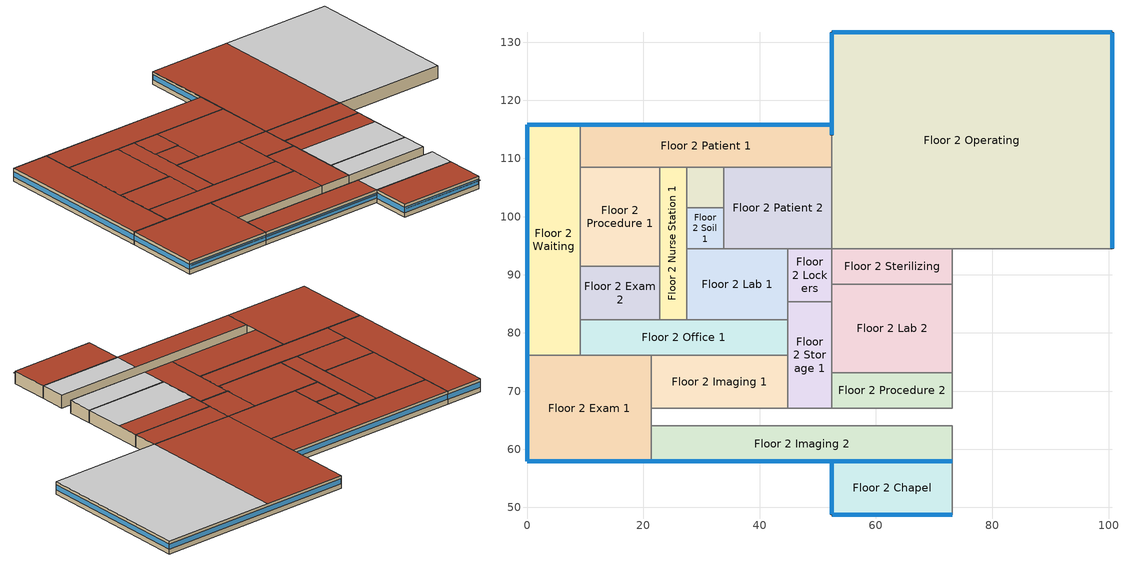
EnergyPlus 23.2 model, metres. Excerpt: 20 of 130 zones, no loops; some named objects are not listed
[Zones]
Floor 2 Chapel
 floor adiabatic (INT-FLOOR-TOPSIDE): 73.15,57.91 73.15,48.77 52.43,48.77 52.43,57.91 z3.05
 wall outside (Steel-Framed_R-13 + R-15.6 ci_Ext-wall): 52.43,57.91 52.43,48.77 73.15,48.77 z3.05:6.1
 wall adiabatic (Standard_Int-Wall): 73.15,48.77 73.15,57.91 52.43,57.91 z3.05:6.1
 window (std_window_UValue_1.647_SHGC_0.34_VT_0.69): 52.48,48.77 73.1,48.77 z4.15:5.37
 window (std_window_UValue_1.647_SHGC_0.34_VT_0.69_west): 52.43,57.86 52.43,48.82 z4.15:5.38
 roof outside (IEAD_R-30 ci_Roof): 52.43,57.91 52.43,48.77 73.15,48.77 73.15,57.91 z6.1
Floor 2 Clean 1
 floor adiabatic (INT-FLOOR-TOPSIDE): 33.83,108.51 33.83,101.5 27.43,101.5 27.43,108.51 z3.05
 wall adiabatic (Standard_Int-Wall): 33.83,108.51 27.43,108.51 27.43,101.5 33.83,101.5 33.83,108.51 z3.05:6.1
 roof outside (IEAD_R-30 ci_Roof): 27.43,108.51 27.43,101.5 33.83,101.5 33.83,108.51 z6.1
Floor 2 Exam 1
 floor adiabatic (INT-FLOOR-TOPSIDE): 21.34,76.2 21.34,57.91 0,57.91 0,76.2 z3.05
 wall outside (Steel-Framed_R-13 + R-15.6 ci_Ext-wall): 0,76.2 0,57.91 21.34,57.91 z3.05:6.1
 wall adiabatic (Standard_Int-Wall): 21.34,57.91 21.34,76.2 0,76.2 z3.05:6.1
 window (std_window_UValue_1.647_SHGC_0.34_VT_0.69_west): 0,76.15 0,57.96 z4.15:5.37
 window (std_window_UValue_1.647_SHGC_0.34_VT_0.69): 0.05,57.91 21.29,57.91 z4.15:5.37
 roof outside (IEAD_R-30 ci_Roof): 0,76.2 0,57.91 21.34,57.91 21.34,76.2 z6.1
Floor 2 Exam 2
 floor adiabatic (INT-FLOOR-TOPSIDE): 22.86,91.44 22.86,82.3 9.14,82.3 9.14,91.44 z3.05
 wall adiabatic (Standard_Int-Wall): 22.86,82.3 22.86,91.44 9.14,91.44 9.14,82.3 22.86,82.3 z3.05:6.1
 roof outside (IEAD_R-30 ci_Roof): 9.14,91.44 9.14,82.3 22.86,82.3 22.86,91.44 z6.1
Floor 2 Imaging 1
 floor adiabatic (INT-FLOOR-TOPSIDE): 44.81,76.2 44.81,67.06 21.34,67.06 21.34,76.2 z3.05
 wall adiabatic (Standard_Int-Wall): 21.34,67.06 44.81,67.06 44.81,76.2 21.34,76.2 21.34,67.06 z3.05:6.1
 roof outside (IEAD_R-30 ci_Roof): 21.34,76.2 21.34,67.06 44.81,67.06 44.81,76.2 z6.1
Floor 2 Imaging 2
 floor adiabatic (INT-FLOOR-TOPSIDE): 73.15,64.01 73.15,57.91 21.34,57.91 21.34,64.01 z3.05
 wall outside (Steel-Framed_R-13 + R-15.6 ci_Ext-wall): 21.34,57.91 73.15,57.91 z3.05:6.1
 wall adiabatic (Standard_Int-Wall): 73.15,57.91 73.15,64.01 21.34,64.01 21.34,57.91 z3.05:6.1
 window (std_window_UValue_1.647_SHGC_0.34_VT_0.69): 21.39,57.91 73.1,57.91 z4.15:5.37
 ceiling adiabatic (INT-FLOOR-UNDERSIDE): 52.43,64.01 52.43,57.91 73.15,57.91 73.15,64.01 z6.1
 roof outside (IEAD_R-30 ci_Roof): 21.34,64.01 21.34,57.91 52.43,57.91 52.43,64.01 z6.1
Floor 2 Lab 1
 floor adiabatic (INT-FLOOR-TOPSIDE): 44.81,94.49 44.81,82.3 27.43,82.3 27.43,94.49 z3.05
 wall adiabatic (Standard_Int-Wall): 44.81,82.3 44.81,94.49 27.43,94.49 27.43,82.3 44.81,82.3 z3.05:6.1
 roof outside (IEAD_R-30 ci_Roof): 27.43,94.49 27.43,82.3 44.81,82.3 44.81,94.49 z6.1
Floor 2 Lab 2
 floor adiabatic (INT-FLOOR-TOPSIDE): 73.15,88.39 73.15,73.15 52.43,73.15 52.43,88.39 z3.05
 wall adiabatic (Standard_Int-Wall): 52.43,73.15 73.15,73.15 73.15,88.39 52.43,88.39 52.43,73.15 z3.05:6.1
 ceiling adiabatic (INT-FLOOR-UNDERSIDE): 52.43,82.91 52.43,73.15 73.15,73.15 73.15,82.91 z6.1
 roof outside (IEAD_R-30 ci_Roof): 52.43,88.39 52.43,82.91 73.15,82.91 73.15,88.39 z6.1
Floor 2 Lockers
 floor adiabatic (INT-FLOOR-TOPSIDE): 52.43,94.49 52.43,85.34 44.81,85.34 44.81,94.49 z3.05
 wall adiabatic (Standard_Int-Wall): 44.81,85.34 52.43,85.34 52.43,94.49 44.81,94.49 44.81,85.34 z3.05:6.1
 roof outside (IEAD_R-30 ci_Roof): 44.81,94.49 44.81,85.34 52.43,85.34 52.43,94.49 z6.1
Floor 2 Nurse Station 1
 floor adiabatic (INT-FLOOR-TOPSIDE): 27.43,108.51 27.43,82.3 22.86,82.3 22.86,108.51 z3.05
 wall adiabatic (Standard_Int-Wall): 27.43,82.3 27.43,108.51 22.86,108.51 22.86,82.3 27.43,82.3 z3.05:6.1
 roof outside (IEAD_R-30 ci_Roof): 22.86,108.51 22.86,82.3 27.43,82.3 27.43,108.51 z6.1
Floor 2 Office 1
 floor adiabatic (INT-FLOOR-TOPSIDE): 44.81,82.3 44.81,76.2 9.14,76.2 9.14,82.3 z3.05
 wall adiabatic (Standard_Int-Wall): 44.81,82.3 9.14,82.3 9.14,76.2 44.81,76.2 44.81,82.3 z3.05:6.1
 roof outside (IEAD_R-30 ci_Roof): 9.14,82.3 9.14,76.2 44.81,76.2 44.81,82.3 z6.1
Floor 2 Operating
 floor adiabatic (INT-FLOOR-TOPSIDE): 100.58,131.67 100.58,94.49 52.43,94.49 52.43,131.67 z3.05
 wall outside (Steel-Framed_R-13 + R-15.6 ci_Ext-wall): 100.58,94.49 100.58,131.67 52.43,131.67 52.43,114 z3.05:6.1
 wall adiabatic (Standard_Int-Wall): 52.43,114 52.43,94.49 100.58,94.49 z3.05:6.1
 window (std_window_UValue_1.647_SHGC_0.34_VT_0.69_west): 52.43,131.62 52.43,114.05 z4.15:5.37
 window (std_window_UValue_1.647_SHGC_0.34_VT_0.69_east): 100.58,94.54 100.58,131.62 z4.15:5.37
 window (std_window_UValue_1.647_SHGC_0.34_VT_0.69_north): 100.53,131.67 52.48,131.67 z4.15:5.37
 ceiling adiabatic (INT-FLOOR-UNDERSIDE): 73.15,131.67 73.15,94.49 100.58,94.49 100.58,131.67 z6.1
 roof outside (IEAD_R-30 ci_Roof): 52.43,131.67 52.43,94.49 73.15,94.49 73.15,131.67 z6.1
Floor 2 Patient 1
 floor adiabatic (INT-FLOOR-TOPSIDE): 52.43,115.82 52.43,108.51 9.14,108.51 9.14,115.82 z3.05
 wall outside (Steel-Framed_R-13 + R-15.6 ci_Ext-wall): 52.43,115.82 9.14,115.82 z3.05:6.1
 wall adiabatic (Standard_Int-Wall): 9.14,115.82 9.14,108.51 52.43,108.51 52.43,115.82 z3.05:6.1
 window (std_window_UValue_1.647_SHGC_0.34_VT_0.69_north): 52.38,115.82 9.19,115.82 z4.15:5.37
 roof outside (IEAD_R-30 ci_Roof): 9.14,115.82 9.14,108.51 52.43,108.51 52.43,115.82 z6.1
Floor 2 Patient 2
 floor adiabatic (INT-FLOOR-TOPSIDE): 52.43,108.51 52.43,94.49 33.83,94.49 33.83,108.51 z3.05
 wall adiabatic (Standard_Int-Wall): 33.83,108.51 33.83,94.49 52.43,94.49 52.43,108.51 33.83,108.51 z3.05:6.1
 roof outside (IEAD_R-30 ci_Roof): 33.83,108.51 33.83,94.49 52.43,94.49 52.43,108.51 z6.1
Floor 2 Procedure 1
 floor adiabatic (INT-FLOOR-TOPSIDE): 22.86,108.51 22.86,91.44 9.14,91.44 9.14,108.51 z3.05
 wall adiabatic (Standard_Int-Wall): 9.14,108.51 9.14,91.44 22.86,91.44 22.86,108.51 9.14,108.51 z3.05:6.1
 roof outside (IEAD_R-30 ci_Roof): 9.14,108.51 9.14,91.44 22.86,91.44 22.86,108.51 z6.1
Floor 2 Procedure 2
 floor adiabatic (INT-FLOOR-TOPSIDE): 73.15,73.15 73.15,67.06 52.43,67.06 52.43,73.15 z3.05
 wall adiabatic (Standard_Int-Wall): 73.15,73.15 52.43,73.15 52.43,67.06 73.15,67.06 73.15,73.15 z3.05:6.1
 ceiling adiabatic (INT-FLOOR-UNDERSIDE): 52.43,73.15 52.43,67.06 73.15,67.06 73.15,73.15 z6.1
Floor 2 Soil 1
 floor adiabatic (INT-FLOOR-TOPSIDE): 33.83,101.5 33.83,94.49 27.43,94.49 27.43,101.5 z3.05
 wall adiabatic (Standard_Int-Wall): 33.83,101.5 27.43,101.5 27.43,94.49 33.83,94.49 33.83,101.5 z3.05:6.1
 roof outside (IEAD_R-30 ci_Roof): 27.43,101.5 27.43,94.49 33.83,94.49 33.83,101.5 z6.1
Floor 2 Sterilizing
 floor adiabatic (INT-FLOOR-TOPSIDE): 73.15,94.49 73.15,88.39 52.43,88.39 52.43,94.49 z3.05
 wall adiabatic (Standard_Int-Wall): 73.15,94.49 52.43,94.49 52.43,88.39 73.15,88.39 73.15,94.49 z3.05:6.1
 roof outside (IEAD_R-30 ci_Roof): 52.43,94.49 52.43,88.39 73.15,88.39 73.15,94.49 z6.1
Floor 2 Storage 1
 floor adiabatic (INT-FLOOR-TOPSIDE): 52.43,85.34 52.43,67.06 44.81,67.06 44.81,85.34 z3.05
 wall adiabatic (Standard_Int-Wall): 52.43,67.06 52.43,85.34 44.81,85.34 44.81,67.06 52.43,67.06 z3.05:6.1
 roof outside (IEAD_R-30 ci_Roof): 44.81,85.34 44.81,67.06 52.43,67.06 52.43,85.34 z6.1
Floor 2 Waiting
 floor adiabatic (INT-FLOOR-TOPSIDE): 9.14,115.82 9.14,76.2 0,76.2 0,115.82 z3.05
 wall outside (Steel-Framed_R-13 + R-15.6 ci_Ext-wall): 9.14,115.82 0,115.82 0,76.2 z3.05:6.1
 wall adiabatic (Standard_Int-Wall): 0,76.2 9.14,76.2 9.14,115.82 z3.05:6.1
 window (std_window_UValue_1.647_SHGC_0.34_VT_0.69_north): 9.09,115.82 0.05,115.82 z4.15:5.38
 window (std_window_UValue_1.647_SHGC_0.34_VT_0.69_west): 0,115.77 0,76.25 z4.15:5.37
 roof outside (IEAD_R-30 ci_Roof): 0,115.82 0,76.2 9.14,76.2 9.14,115.82 z6.1
shading: 52.48,48.16 52.48,48.77 73.1,48.77 73.1,48.16 z5.37; 0.05,57.3 0.05,57.91 21.29,57.91 21.29,57.3 z5.37; 21.39,57.3 21.39,57.91 73.1,57.91 73.1,57.3 z5.37
[Building]
Large Hospital TSD Low-Energy Model: North Axis {deg}=0; Terrain=City; Loads Convergence Tolerance Value {W}=0.06; Temperature Convergence Tolerance Value {deltaC}=0.2; Solar Distribution=FullInteriorAndExterior; Maximum Number of Warmup Days=25; Minimum Number of Warmup Days=6
[Site:Location]
USA IL-CHICAGO-OHARE: Latitude {deg}=41.77; Longitude {deg}=-87.75; Time Zone {hr}=-6; Elevation {m}=190
[Site:GroundTemperature:BuildingSurface]
19.527, 19.502, 19.536, 19.598, 20.002, 21.64, 22.225, 22.375, 21.449, 20.121, 19.802, 19.633
[Site:WaterMainsTemperature]
Calculation Method=CORRELATION; Annual Average Outdoor Air Temperature {C}=9.69; Maximum Difference In Monthly Average Outdoor Air Temperatures {deltaC}=28.1
[SizingPeriod:DesignDay] Day of Month=21; Humidity Condition Type=Wetbulb; Barometric Pressure {Pa}=99063; Rain Indicator=No; Snow Indicator=No; Daylight Saving Time Indicator=No; Solar Model Indicator=ASHRAEClearSky
Name | Month | Day Type | Maximum Dry-Bulb Temperature {C} | Daily Dry-Bulb Temperature Range {deltaC} | Wetbulb or DewPoint at Maximum Dry-Bulb {C} | Wind Speed {m/s} | Wind Direction {deg} | Sky Clearness
CHICAGO Ann Htg 99.6% Condns DB | 1 | WinterDesignDay | -20.6 | 0 | -20.6 | 4.9 | 270 | 0
CHICAGO Ann Clg .4% Condns DB=>MWB | 7 | SummerDesignDay | 33.2 | 10.7 | 23.8 | 5.3 | 230 | 1
CHICAGO Ann Clg .4% Condns WB=>MDB | 7 | SummerDesignDay | 31.2 | 10.7 | 25.5 | 5.3 | 230 | 1
[WindowMaterial:Glazing]
Theoretical Glass [240]: Optical Data Type=SpectralAverage; Thickness {m}=0.003; Solar Transmittance at Normal Incidence=0.3196; Front Side Solar Reflectance at Normal Incidence=0.6304; Back Side Solar Reflectance at Normal Incidence=0.6304; Visible Transmittance at Normal Incidence=0.6896; Front Side Visible Reflectance at Normal Incidence=0.2604; Back Side Visible Reflectance at Normal Incidence=0.2604; Infrared Transmittance at Normal Incidence=0; Front Side Infrared Hemispherical Emissivity=0.9; Back Side Infrared Hemispherical Emissivity=0.9; Conductivity {W/m-K}=0.0068; Dirt Correction Factor for Solar and Visible Transmittance=1; Solar Diffusing=No
[Material] Thermal Absorptance=0.9
Name | Roughness | Thickness {m} | Conductivity {W/m-K} | Density {kg/m3} | Specific Heat {J/kg-K} | Solar Absorptance | Visible Absorptance
Roof Membrane | VeryRough | 0.0095 | 0.16 | 1121.29 | 1460 | 0.7 | 0.7
Roof Insulation [32] | MediumRough | 0.2571 | 0.049 | 265 | 836.8 | 0.7 | 0.7
Metal Decking | MediumSmooth | 0.0015 | 45.006 | 7680 | 418.4 | 0.7 | 0.3
GP01 1/2 GYPSUM | Smooth | 0.0127 | 0.16 | 800 | 1090 | 0.7 | 0.5
Wall Insulation [62] | MediumRough | 0.1607 | 0.045 | 265 | 836.8 | 0.7 | 0.7
1/2IN Gypsum | Smooth | 0.0127 | 0.16 | 784.9 | 830 | 0.92 | 0.92
Floor Insulation [13] | MediumRough | 0.0024 | 0.045 | 265 | 836.8 | 0.7 | 0.7
MAT-CC05 8 HW CONCRETE | Rough | 0.2032 | 1.311 | 2240 | 836.8 | 0.7 | 0.7
Std Wood 6inch | MediumSmooth | 0.15 | 0.12 | 540 | 1210 | 0.7 | 0.7
Std MAT-CC05 4  MW CONCRETE | Rough | 0.1 | 0.858 | 1968 | 836.8 | 0.7 | 0.2
[Material:NoMass] Thermal Absorptance=0.9; Solar Absorptance=0.7
Name | Roughness | Thermal Resistance {m2-K/W} | Visible Absorptance
MAT-SHEATH | Rough | 0.3626 | 0.7
CP02 CARPET PAD | VeryRough | 0.2165 | 0.8
Std CP02 CARPET PAD | VeryRough | 0.21648 | 0.8
[Construction]
InteriorFurnishings: Std Wood 6inch
INT-FLOOR-TOPSIDE: Std MAT-CC05 4  MW CONCRETE, Std CP02 CARPET PAD
INT-FLOOR-UNDERSIDE: Std CP02 CARPET PAD, Std MAT-CC05 4  MW CONCRETE
std_window_UValue_1.647_SHGC_0.34_VT_0.69; std_window_UValue_1.647_SHGC_0.34_VT_0.69_east; std_window_UValue_1.647_SHGC_0.34_VT_0.69_north; std_window_UValue_1.647_SHGC_0.34_VT_0.69_west: Theoretical Glass [240]
IEAD_R-30 ci_Roof: Roof Membrane, Roof Insulation [32], Metal Decking
Standard_Int-Wall: GP01 1/2 GYPSUM, GP01 1/2 GYPSUM
Steel-Framed_R-13 + R-15.6 ci_Ext-wall: MAT-SHEATH, Wall Insulation [62], 1/2IN Gypsum
Unheated - 8in Slab with Carpet_R-15_Ext-slab: Floor Insulation [13], MAT-CC05 8 HW CONCRETE, CP02 CARPET PAD
[ComponentCost:LineItem]
Name | Line Item Type | Item | Cost per Area {$/m2}
Interior Furnishings | Construction | InteriorFurnishings | 1
Interior Floor | Construction | INT-FLOOR-UNDERSIDE | 15
south:std_window_UValue_1.647_SHGC_0.34_VT_0.69 | Construction | std_window_UValue_1.647_SHGC_0.34_VT_0.69 | 1
east:std_window_UValue_1.647_SHGC_0.34_VT_0.69_east | Construction | std_window_UValue_1.647_SHGC_0.34_VT_0.69_east | 1
north:std_window_UValue_1.647_SHGC_0.34_VT_0.69_north | Construction | std_window_UValue_1.647_SHGC_0.34_VT_0.69_north | 1
west:std_window_UValue_1.647_SHGC_0.34_VT_0.69_west | Construction | std_window_UValue_1.647_SHGC_0.34_VT_0.69_west | 1
roofs:IEAD_R-30 ci_Roof | Construction | IEAD_R-30 ci_Roof | 1
int-walls:Standard_Int-Wall | Construction | Standard_Int-Wall | 1
ext-walls:Steel-Framed_R-13 + R-15.6 ci_Ext-wall | Construction | Steel-Framed_R-13 + R-15.6 ci_Ext-wall | 1
ext-slab:Unheated - 8in Slab with Carpet_R-15_Ext-slab | Construction | Unheated - 8in Slab with Carpet_R-15_Ext-slab | 1
Fixed Shading:Floor 1 Conference Ext Wall:shading_south_1 | Shading:Zone:Detailed | Floor 1 Conference Ext Wall:shading_south_1 | 0
Fixed Shading:Floor 1 Elevator Ext Wall:shading_south_1 | Shading:Zone:Detailed | Floor 1 Elevator Ext Wall:shading_south_1 | 0
Fixed Shading:Floor 1 Office 3 Perimeter 3 Ext Wall 2:shading_south_1 | Shading:Zone:Detailed | Floor 1 Office 3 Perimeter 3 Ext Wall 2:shading_south_1 | 0
Fixed Shading:Floor 2 Chapel Ext Wall 2:shading_south_1 | Shading:Zone:Detailed | Floor 2 Chapel Ext Wall 2:shading_south_1 | 0
Fixed Shading:Floor 2 Elevator Ext Wall:shading_south_1 | Shading:Zone:Detailed | Floor 2 Elevator Ext Wall:shading_south_1 | 0
Fixed Shading:Floor 2 Exam 1 Ext Wall 2:shading_south_1 | Shading:Zone:Detailed | Floor 2 Exam 1 Ext Wall 2:shading_south_1 | 0
Fixed Shading:Floor 2 Gift Shop Ext Wall:shading_south_1 | Shading:Zone:Detailed | Floor 2 Gift Shop Ext Wall:shading_south_1 | 0
Fixed Shading:Floor 2 Imaging 2 Ext Wall:shading_south_1 | Shading:Zone:Detailed | Floor 2 Imaging 2 Ext Wall:shading_south_1 | 0
Fixed Shading:Floor 2 Lounge 2 Ext Wall 1:shading_south_1 | Shading:Zone:Detailed | Floor 2 Lounge 2 Ext Wall 1:shading_south_1 | 0
Fixed Shading:Floor 2 Office 4 Ext Wall 2:shading_south_1 | Shading:Zone:Detailed | Floor 2 Office 4 Ext Wall 2:shading_south_1 | 0
Fixed Shading:Floor 2 Reception Ext Wall:shading_south_1 | Shading:Zone:Detailed | Floor 2 Reception Ext Wall:shading_south_1 | 0
Fixed Shading:Floor 2 Restroom 2 Ext Wall:shading_south_1 | Shading:Zone:Detailed | Floor 2 Restroom 2 Ext Wall:shading_south_1 | 0
Fixed Shading:Floor 2 Triage Ext Wall:shading_south_1 | Shading:Zone:Detailed | Floor 2 Triage Ext Wall:shading_south_1 | 0
Fixed Shading:Floor 3 Elevator Ext Wall 2:shading_south_1 | Shading:Zone:Detailed | Floor 3 Elevator Ext Wall 2:shading_south_1 | 0
Fixed Shading:Floor 3 Patient 1 Ext Wall 1:shading_south_1 | Shading:Zone:Detailed | Floor 3 Patient 1 Ext Wall 1:shading_south_1 | 0
Fixed Shading:Floor 3 Patient 4 Ext Wall 2:shading_south_1 | Shading:Zone:Detailed | Floor 3 Patient 4 Ext Wall 2:shading_south_1 | 0
Fixed Shading:Floor 4-6 Elevator Ext Wall 2:shading_south_1 | Shading:Zone:Detailed | Floor 4-6 Elevator Ext Wall 2:shading_south_1 | 0
Fixed Shading:Floor 4-6 Patient 1 Ext Wall 1:shading_south_1 | Shading:Zone:Detailed | Floor 4-6 Patient 1 Ext Wall 1:shading_south_1 | 0
Fixed Shading:Floor 4-6 Patient 4 Ext Wall 2:shading_south_1 | Shading:Zone:Detailed | Floor 4-6 Patient 4 Ext Wall 2:shading_south_1 | 0
Fixed Shading:Floor 7 Elevator Ext Wall 2:shading_south_1 | Shading:Zone:Detailed | Floor 7 Elevator Ext Wall 2:shading_south_1 | 0
Fixed Shading:Floor 7 Patient 1 Ext Wall 1:shading_south_1 | Shading:Zone:Detailed | Floor 7 Patient 1 Ext Wall 1:shading_south_1 | 0
Fixed Shading:Floor 7 Patient 4 Ext Wall 2:shading_south_1 | Shading:Zone:Detailed | Floor 7 Patient 4 Ext Wall 2:shading_south_1 | 0
Fixed Shading:MOB Floor 1 Perimeter 2 Ext Wall:shading_south_1 | Shading:Zone:Detailed | MOB Floor 1 Perimeter 2 Ext Wall:shading_south_1 | 0
Fixed Shading:MOB Floor 2-4 Perimeter 2 Ext Wall:shading_south_1 | Shading:Zone:Detailed | MOB Floor 2-4 Perimeter 2 Ext Wall:shading_south_1 | 0
Fixed Shading:MOB Floor 5 Perimeter 2 Ext Wall:shading_south_1 | Shading:Zone:Detailed | MOB Floor 5 Perimeter 2 Ext Wall:shading_south_1 | 0
[Zone] Type=1; Multiplier=1; Ceiling Height {m}=AutoCalculate; Floor Area {m2}=autocalculate; Part of Total Floor Area=Yes
Name | Volume {m3}
Floor 2 Chapel | 577.6637
Floor 2 Clean 1; Floor 2 Soil 1 | 136.7704
Floor 2 Exam 1 | 1189.31
Floor 2 Exam 2 | 382.2774
Floor 2 Imaging 1 | 654.1192
Floor 2 Imaging 2; Floor 2 Lab 2 | 962.7728
Floor 2 Lab 1 | 645.6241
Floor 2 Lockers | 212.3763
Floor 2 Nurse Station 1 | 365.2873
Floor 2 Office 1 | 662.6142
Floor 2 Operating | 5458.36
Floor 2 Patient 1 | 965.0381
Floor 2 Patient 2 | 794.5707
Floor 2 Procedure 1 | 713.5845
Floor 2 Procedure 2; Floor 2 Sterilizing | 385.1091
Floor 2 Storage 1 | 424.7527
Floor 2 Waiting | 1104.36
[InternalMass] Construction=InteriorFurnishings
Name | Zone or ZoneList | Surface Area {m2}
Floor 2 Chapel Internal Mass | Floor 2 Chapel | 379.0444
Floor 2 Clean 1 Internal Mass | Floor 2 Clean 1 | 89.7443
Floor 2 Exam 1 Internal Mass | Floor 2 Exam 1 | 780.3855
Floor 2 Exam 2 Internal Mass | Floor 2 Exam 2 | 250.8382
Floor 2 Imaging 1 Internal Mass | Floor 2 Imaging 1 | 429.212
Floor 2 Imaging 2 Internal Mass | Floor 2 Imaging 2 | 631.7407
Floor 2 Lab 1 Internal Mass | Floor 2 Lab 1 | 423.6379
Floor 2 Lab 2 Internal Mass | Floor 2 Lab 2 | 631.7407
Floor 2 Lockers Internal Mass | Floor 2 Lockers | 139.3546
Floor 2 Nurse Station 1 Internal Mass | Floor 2 Nurse Station 1 | 239.6898
Floor 2 Office 1 Internal Mass | Floor 2 Office 1 | 434.7862
Floor 2 Operating Internal Mass | Floor 2 Operating | 3581.6
Floor 2 Patient 1 Internal Mass | Floor 2 Patient 1 | 633.2271
Floor 2 Patient 2 Internal Mass | Floor 2 Patient 2 | 521.3719
Floor 2 Procedure 1 Internal Mass | Floor 2 Procedure 1 | 468.2313
Floor 2 Procedure 2 Internal Mass | Floor 2 Procedure 2 | 252.6963
Floor 2 Soil 1 Internal Mass | Floor 2 Soil 1 | 89.7443
Floor 2 Sterilizing Internal Mass | Floor 2 Sterilizing | 252.6963
Floor 2 Storage 1 Internal Mass | Floor 2 Storage 1 | 278.7091
Floor 2 Waiting Internal Mass | Floor 2 Waiting | 724.6437
[People] Number of People Calculation Method=People; Fraction Radiant=0.3; Sensible Heat Fraction=AUTOCALCULATE; Activity Level Schedule=ACTIVITY_SCH; Enable ASHRAE 55 Comfort Warnings=No; Mean Radiant Temperature Calculation Type=ZoneAveraged; Work Efficiency Schedule=WORK_EFF_SCH; Clothing Insulation Calculation Method=ClothingInsulationSchedule; Clothing Insulation Schedule=CLOTHING_SCH; Air Velocity Schedule=AIR_VELO_SCH; Thermal Comfort Model 1 Type=FANGER
Name | Zone or ZoneList or Space or SpaceList | Number of People Schedule | Number of People
Floor 2 Chapel People | Floor 2 Chapel | BLDG_OCC_SCH_OFFICE | 10.1963
Floor 2 Clean 1 People | Floor 2 Clean 1 | BLDG_OCC_SCH_24_7 | 2.4141
Floor 2 Exam 1 People | Floor 2 Exam 1 | BLDG_OCC_SCH_OFFICE | 20.9924
Floor 2 Exam 2 People | Floor 2 Exam 2 | BLDG_OCC_SCH_OFFICE | 6.7475
Floor 2 Imaging 1 People | Floor 2 Imaging 1 | BLDG_OCC_SCH_24_7 | 11.5458
Floor 2 Imaging 2 People | Floor 2 Imaging 2 | BLDG_OCC_SCH_24_7 | 16.9938
Floor 2 Lab 1 People | Floor 2 Lab 1 | BLDG_OCC_SCH_24_7 | 11.3959
Floor 2 Lab 2 People | Floor 2 Lab 2 | BLDG_OCC_SCH_24_7 | 16.9938
Floor 2 Lockers People | Floor 2 Lockers | BLDG_OCC_SCH_24_7 | 3.7486
Floor 2 Nurse Station 1 People | Floor 2 Nurse Station 1 | BLDG_OCC_SCH_24_7 | 6.4477
Floor 2 Office 1 People | Floor 2 Office 1 | BLDG_OCC_SCH_OFFICE | 11.6957
Floor 2 Operating People | Floor 2 Operating | BLDG_OCC_SCH_24_7 | 96.345
Floor 2 Patient 1 People | Floor 2 Patient 1 | BLDG_OCC_SCH_PATIENT | 17.0338
Floor 2 Patient 2 People | Floor 2 Patient 2 | BLDG_OCC_SCH_PATIENT | 14.0249
Floor 2 Procedure 1 People | Floor 2 Procedure 1 | BLDG_OCC_SCH_OFFICE | 12.5954
Floor 2 Procedure 2 People | Floor 2 Procedure 2 | BLDG_OCC_SCH_OFFICE | 6.7975
Floor 2 Soil 1 People | Floor 2 Soil 1 | BLDG_OCC_SCH_24_7 | 2.4141
Floor 2 Waiting People | Floor 2 Waiting | BLDG_OCC_SCH_24_7 | 116.9937
[Lights] Design Level Calculation Method=LightingLevel; Return Air Fraction=0; Fraction Radiant=0.7; Fraction Visible=0.2; Fraction Replaceable=1; Return Air Fraction Calculated from Plenum Temperature=No
Name | Zone or ZoneList or Space or SpaceList | Schedule | Lighting Level {W}
Floor 2 Chapel_Lights | Floor 2 Chapel | BLDG_LIGHT_SCH_OFFICE | 1631.79
Floor 2 Clean 1_Lights | Floor 2 Clean 1 | BLDG_LIGHT_SCH_24_7 | 386.3494
Floor 2 Exam 1_Lights | Floor 2 Exam 1 | BLDG_LIGHT_SCH_OFFICE | 4619.88
Floor 2 Exam 2_Lights | Floor 2 Exam 2 | BLDG_LIGHT_SCH_OFFICE | 1484.96
Floor 2 Imaging 1_Lights | Floor 2 Imaging 1 | BLDG_LIGHT_SCH_24_7 | 924.952
Floor 2 Imaging 2_Lights | Floor 2 Imaging 2 | BLDG_LIGHT_SCH_24_7 | 1361.4
Floor 2 Lab 1_Lights | Floor 2 Lab 1 | BLDG_LIGHT_SCH_24_7 | 2052.53
Floor 2 Lab 2_Lights | Floor 2 Lab 2 | BLDG_LIGHT_SCH_24_7 | 3060.78
Floor 2 Lockers_Lights | Floor 2 Lockers | BLDG_LIGHT_SCH_24_7 | 450.1152
Floor 2 Nurse Station 1_Lights | Floor 2 Nurse Station 1 | BLDG_LIGHT_SCH_24_7 | 1289.53
Floor 2 Office 1_Lights | Floor 2 Office 1 | BLDG_LIGHT_SCH_OFFICE | 1871.75
Floor 2 Operating_Lights | Floor 2 Operating | BLDG_LIGHT_SCH_24_7 | 38555.9
Floor 2 Patient 1_Lights | Floor 2 Patient 1 | BLDG_LIGHT_SCH_PATIENT | 2384.1
Floor 2 Patient 2_Lights | Floor 2 Patient 2 | BLDG_LIGHT_SCH_PATIENT | 1962.97
Floor 2 Procedure 1_Lights | Floor 2 Procedure 1 | BLDG_LIGHT_SCH_OFFICE | 5040.51
Floor 2 Procedure 2_Lights | Floor 2 Procedure 2 | BLDG_LIGHT_SCH_OFFICE | 2720.28
Floor 2 Soil 1_Lights | Floor 2 Soil 1 | BLDG_LIGHT_SCH_24_7 | 386.3494
Floor 2 Sterilizing_Lights | Floor 2 Sterilizing | BLDG_LIGHT_SCH_24_7 | 1224.31
Floor 2 Storage 1_Lights | Floor 2 Storage 1 | BLDG_LIGHT_SCH_OFFICE | 1049.34
Floor 2 Waiting_Lights | Floor 2 Waiting | BLDG_LIGHT_SCH_24_7 | 3510.9
[ElectricEquipment] Design Level Calculation Method=EquipmentLevel; Fraction Latent=0; Fraction Radiant=0.5; Fraction Lost=0
Name | Zone or ZoneList or Space or SpaceList | Schedule | Design Level {W}
Floor 2 Chapel_ElecPlug_Equip | Floor 2 Chapel | BLDG_EQUIP_SCH_OFFICE | 1019.63
Floor 2 Clean 1_ElecPlug_Equip | Floor 2 Clean 1 | BLDG_EQUIP_SCH_24_7 | 966.0978
Floor 2 Exam 1_ElecPlug_Equip | Floor 2 Exam 1 | BLDG_EQUIP_SCH_OFFICE | 4198.47
Floor 2 Exam 2_ElecPlug_Equip | Floor 2 Exam 2 | BLDG_EQUIP_SCH_OFFICE | 1349.51
Floor 2 Imaging 1_ElecPlug_Equip | Floor 2 Imaging 1 | BLDG_EQUIP_SCH_24_7 | 2309.16
Floor 2 Imaging 1_ElecProcess_Equip | Floor 2 Imaging 1 | BLDG_EQUIP_SCH_24_7 | 18479.7
Floor 2 Imaging 2_ElecPlug_Equip | Floor 2 Imaging 2 | BLDG_EQUIP_SCH_24_7 | 3398.76
Floor 2 Imaging 2_ElecProcess_Equip | Floor 2 Imaging 2 | BLDG_EQUIP_SCH_24_7 | 27199.6
Floor 2 Lab 1_ElecPlug_Equip | Floor 2 Lab 1 | BLDG_EQUIP_SCH_24_7 | 2279.17
Floor 2 Lab 1_ElecProcess_Equip | Floor 2 Lab 1 | BLDG_EQUIP_SCH_24_7 | 6839.63
Floor 2 Lab 2_ElecPlug_Equip | Floor 2 Lab 2 | BLDG_EQUIP_SCH_24_7 | 3398.76
Floor 2 Lab 2_ElecProcess_Equip | Floor 2 Lab 2 | BLDG_EQUIP_SCH_24_7 | 10199.5
Floor 2 Lockers_ElecPlug_Equip | Floor 2 Lockers | BLDG_EQUIP_SCH_24_7 | 187.4319
Floor 2 Nurse Station 1_ElecPlug_Equip | Floor 2 Nurse Station 1 | BLDG_EQUIP_SCH_24_7 | 322.3828
Floor 2 Nurse Station 1_ElecProcess_Equip | Floor 2 Nurse Station 1 | BLDG_EQUIP_SCH_24_7 | 644.7657
Floor 2 Office 1_ElecPlug_Equip | Floor 2 Office 1 | BLDG_EQUIP_SCH_OFFICE | 1169.58
Floor 2 Operating_ElecPlug_Equip | Floor 2 Operating | BLDG_EQUIP_SCH_24_7 | 19269
Floor 2 Operating_ElecProcess_Equip | Floor 2 Operating | BLDG_EQUIP_SCH_24_7 | 57824.9
Floor 2 Patient 1_ElecPlug_Equip | Floor 2 Patient 1 | BLDG_EQUIP_SCH_24_7 | 3406.76
Floor 2 Patient 2_ElecPlug_Equip | Floor 2 Patient 2 | BLDG_EQUIP_SCH_24_7 | 2804.98
Floor 2 Procedure 1_ElecPlug_Equip | Floor 2 Procedure 1 | BLDG_EQUIP_SCH_OFFICE | 2519.08
Floor 2 Procedure 1_ElecProcess_Equip | Floor 2 Procedure 1 | BLDG_EQUIP_SCH_OFFICE | 7559.59
Floor 2 Procedure 2_ElecPlug_Equip | Floor 2 Procedure 2 | BLDG_EQUIP_SCH_OFFICE | 1359.51
Floor 2 Procedure 2_ElecProcess_Equip | Floor 2 Procedure 2 | BLDG_EQUIP_SCH_OFFICE | 4079.78
Floor 2 Sterilizing_ElecPlug_Equip | Floor 2 Sterilizing | BLDG_EQUIP_SCH_24_7 | 1359.51
Floor 2 Sterilizing_ElecProcess_Equip | Floor 2 Sterilizing | BLDG_EQUIP_SCH_24_7 | 6800.06
Floor 2 Storage 1_ElecPlug_Equip | Floor 2 Storage 1 | BLDG_EQUIP_SCH_OFFICE | 1499.46
Floor 2 Waiting_ElecPlug_Equip | Floor 2 Waiting | BLDG_EQUIP_SCH_24_7 | 391.3076
[Daylighting:Controls]
Floor 2 Waiting_DaylCtrl: Zone or Space=Floor 2 Waiting; Daylighting Method=SplitFlux; Lighting Control Type=ContinuousOff; Minimum Input Power Fraction for Continuous or ContinuousOff Dimming Control=0; Minimum Light Output Fraction for Continuous or ContinuousOff Dimming Control=0; Probability Lighting will be Reset When Needed in Manual Stepped Control=1; Glare Calculation Daylighting Reference Point=Floor 2 Waiting_DaylRefPt1; Glare Calculation Azimuth Angle of View Direction Clockwise from Zone y-Axis {deg}=180; Maximum Allowable Discomfort Glare Index=20; Daylighting Reference Point 1=Floor 2 Waiting_DaylRefPt1; Fraction of Lights Controlled by Reference Point 1=1; Illuminance Setpoint at Reference Point 1 {lux}=400
[ZoneInfiltration:DesignFlowRate] Design Flow Rate Calculation Method=Flow/ExteriorWallArea; Flow per Exterior Surface Area {m3/s-m2}=0.0002567; Constant Term Coefficient=1; Temperature Term Coefficient=0; Velocity Term Coefficient=0; Velocity Squared Term Coefficient=0
Name | Zone or ZoneList or Space or SpaceList | Schedule
Floor 2 Chapel_Infiltration | Floor 2 Chapel | OFFICE_INFIL_SCH
Floor 2 Exam 1_Infiltration | Floor 2 Exam 1 | OFFICE_INFIL_SCH
Floor 2 Imaging 2_Infiltration | Floor 2 Imaging 2 | INFIL_SCH
Floor 2 Operating_Infiltration | Floor 2 Operating | INFIL_SCH
Floor 2 Patient 1_Infiltration | Floor 2 Patient 1 | INFIL_SCH
Floor 2 Waiting_Infiltration | Floor 2 Waiting | INFIL_SCH
[GasEquipment]
Floor 2 Sterilizing_GasProcess_Equip: Zone or ZoneList or Space or SpaceList=Floor 2 Sterilizing; Schedule=BLDG_EQUIP_SCH_24_7; Design Level Calculation Method=EquipmentLevel; Design Level {W}=9520.33; Fraction Latent=0; Fraction Radiant=0.5; Fraction Lost=0
[Exterior:FuelEquipment]
MOB Floor 5 Perimeter 4_Building Elevators: Fuel Use Type=Electricity; Schedule=BLDG_ELEVATORS; Design Level {W}=203699
[SetpointManager:Scheduled] Control Variable=Temperature
Name | Schedule | Setpoint Node or NodeList
DOAS2 SAT setpoint | SAT_DOAS_SCH | DOAS2 Supply Equipment Outlet Node
DOAS1 SAT setpoint | SAT_DOAS_SCH | DOAS1 Supply Equipment Outlet Node
AHU3 SAT setpoint | SURG_SAT_SCH | AHU3 Supply Equipment Outlet Node
DOAS5 SAT setpoint | SAT_DOAS_SCH | DOAS5 Supply Equipment Outlet Node
DOAS4 SAT setpoint | SAT_DOAS_SCH | DOAS4 Supply Equipment Outlet Node
DOAS6 SAT setpoint | MOB_DOAS_SAT_SCH | DOAS6 Supply Equipment Outlet Node
[SetpointManager:MixedAir] Control Variable=Temperature
Name | Setpoint Node or NodeList
DOAS2_CoolC 2 SAT Manager | DOAS2_CoolC 2-DOAS2_FanNode
DOAS1_CoolC 2 SAT Manager | DOAS1_CoolC 2-DOAS1_FanNode
AHU3_CoolC 2 SAT Manager | AHU3_CoolC 2-AHU3_FanNode
DOAS5_CoolC 2 SAT Manager | DOAS5_CoolC 2-DOAS5_FanNode
DOAS4_CoolC 2 SAT Manager | DOAS4_CoolC 2-DOAS4_FanNode
DOAS6_CoolC 2 SAT Manager | DOAS6_CoolC 2-DOAS6_FanNode
[AvailabilityManager:Scheduled] Schedule=HVACOperationSchd
DOAS2 Availability Manager; DOAS1 Availability Manager; AHU3 Availability Manager; DOAS5 Availability Manager; DOAS4 Availability Manager; DOAS6 Availability Manager
[EnergyManagementSystem:Actuator] Actuated Component Type=Schedule:Compact; Actuated Component Control Type=Schedule Value
Name | Actuated Component Unique
CondenserLoopLoadBasedControlScheduleActuator | CondenserLoop Load Based Control Schedule
CondenserLoopSetpointBasedControlScheduleActuator | CondenserLoop Setpoint Based Control Schedule
CondenserLoopSetpointScheduleActuator | CondenserLoop Supply Outlet Setpoint Sched
[EnergyManagementSystem:ProgramCallingManager]
CondenserLoopScheduleSelectorCallingManager: BeginTimestepBeforePredictor; CondenserLoopScheduleSelector
[EnergyManagementSystem:Program]
CondenserLoopScheduleSelector: IF CondenserLoopInletTempSensor >= 23; SET CondenserLoopLoadBasedControlScheduleActuator = 1; SET CondenserLoopSetpointBasedControlScheduleActuator = 0; SET CondenserLoopSetpointScheduleActuator = 30.0; ELSE; SET CondenserLoopLoadBasedControlScheduleActuator = 0; SET CondenserLoopSetpointBasedControlScheduleActuator = 1; SET CondenserLoopSetpointScheduleActuator = 20.0; ENDIF
[Refrigeration:System] Minimum Condensing Temperature {C}=23.9; Refrigeration System Working Fluid Type=R404a; Suction Temperature Control Type=ConstantSuctionTemperature
Name | Refrigerated Case or Walkin or CaseAndWalkInList | Refrigeration Condenser | Compressor or CompressorList
RackA | RackA_CaseList | RackA_RefrigCond | RackA_CompressorList
RackB | RackB_CaseList | RackB_RefrigCond | RackB_CompressorList
[Refrigeration:CompressorList]
Name | Refrigeration Compressor 1 | Refrigeration Compressor 2 | Refrigeration Compressor 3 | Refrigeration Compressor 4
RackA_CompressorList | RackA_RefrigerationCompressor:1 | RackA_RefrigerationCompressor:2 | RackA_RefrigerationCompressor:3 | RackA_RefrigerationCompressor:4
RackB_CompressorList | RackB_RefrigerationCompressor:5 | RackB_RefrigerationCompressor:6 | RackB_RefrigerationCompressor:7 | RackB_RefrigerationCompressor:8
[Refrigeration:Compressor] Rated Return Gas Temperature {C}=20; Rated Subcooling {deltaC}=0
Name | Refrigeration Compressor Power Curve | Refrigeration Compressor Capacity Curve
RackA_RefrigerationCompressor:1 | RackA_RefrigerationCompressor:1_PowerCurve | RackA_RefrigerationCompressor:1_CapacityCurve
RackA_RefrigerationCompressor:2 | RackA_RefrigerationCompressor:2_PowerCurve | RackA_RefrigerationCompressor:2_CapacityCurve
RackA_RefrigerationCompressor:3 | RackA_RefrigerationCompressor:3_PowerCurve | RackA_RefrigerationCompressor:3_CapacityCurve
RackA_RefrigerationCompressor:4 | RackA_RefrigerationCompressor:4_PowerCurve | RackA_RefrigerationCompressor:4_CapacityCurve
RackB_RefrigerationCompressor:5 | RackB_RefrigerationCompressor:5_PowerCurve | RackB_RefrigerationCompressor:5_CapacityCurve
RackB_RefrigerationCompressor:6 | RackB_RefrigerationCompressor:6_PowerCurve | RackB_RefrigerationCompressor:6_CapacityCurve
RackB_RefrigerationCompressor:7 | RackB_RefrigerationCompressor:7_PowerCurve | RackB_RefrigerationCompressor:7_CapacityCurve
RackB_RefrigerationCompressor:8 | RackB_RefrigerationCompressor:8_PowerCurve | RackB_RefrigerationCompressor:8_CapacityCurve
[Refrigeration:Condenser:AirCooled] Rated Subcooling Temperature Difference {deltaC}=0; Condenser Fan Speed Control Type=Fixed; Rated Fan Power {W}=12190
Name | Rated Effective Total Heat Rejection Rate Curve
RackA_RefrigCond | RackA_RefrigCond_HeatRejectionCurve
RackB_RefrigCond | RackB_RefrigCond_HeatRejectionCurve
[Exterior:Lights]
Exterior Facade Lighting: Schedule=ALWAYS_ON; Design Level {W}=5875; Control Option=AstronomicalClock
[UtilityCost:Tariff]
Name | Output Meter | Conversion Factor Choice | Demand Window Length | Monthly Charge or Variable | Group
PSI_LLF_LowLoadFactorService | ElectricityNet:Facility | kWh | HalfHour | 15 | Comm Elect
PSI_CS_CommercialElectricService | ElectricityNet:Facility | kWh |  | 9.4 | Comm Elect
IN_EIAMonthlyRateGas | NaturalGas:Facility | MCF |  | 0 | Comm Gas
[UtilityCost:Charge:Block] Source Variable=totalEnergy; Season=Annual; Category Variable=EnergyCharges
Name | Utility Cost Charge Block | Tariff | Block Size 1 Value or Variable | Block 1 Cost per Unit Value or Variable | Block Size 2 Value or Variable | Block 2 Cost per Unit Value or Variable | Block Size 3 Value or Variable | Block 3 Cost per Unit Value or Variable | Block Size 4 Value or Variable | Block 4 Cost per Unit Value or Variable | Block Size Multiplier Value or Variable
 | AnnualEnergyCharge | PSI_LLF_LowLoadFactorService | 300 | 0.108222 | 700 | 0.087021 | 1500 | 0.07842 | remaining | 0.05832
 | AnnualDemandBaseCharge | PSI_LLF_LowLoadFactorService | 190 | 0 | 110 | 0.051773 | remaining | 0.046965 |  |  | TotalDemand
 | AnnualEnergyCharge | PSI_CS_CommercialElectricService | 300 | 0.082409 | 700 | 0.072873 | 1500 | 0.061696 | remaining | 0.041179
[UtilityCost:Charge:Simple] Season=Annual
Name | Utility Cost Charge Simple | Tariff | Source Variable | Category Variable | Cost per Unit Value or Variable
 | FuelCostAdjustEnergyCharge | PSI_LLF_LowLoadFactorService | totalEnergy | EnergyCharges | 0.002028
 | QualPollutionControlAdjustEnergyCharge | PSI_LLF_LowLoadFactorService | totalEnergy | EnergyCharges | 0.000536
 | SoxNoxRiderAdjustEnergyCharge | PSI_LLF_LowLoadFactorService | totalEnergy | EnergyCharges | 0.001127
 | DSMRiderAdjustEnergyCharge | PSI_LLF_LowLoadFactorService | totalEnergy | EnergyCharges | -0.00037
 | PurchPowerTrackerAdjustEnergyCharge | PSI_LLF_LowLoadFactorService | totalEnergy | EnergyCharges | -3.1e-05
 | MidwestISOAdjustEnergyCharge | PSI_LLF_LowLoadFactorService | totalEnergy | EnergyCharges | -0.000216
 | CleanCoalRiderEnergyCharge | PSI_LLF_LowLoadFactorService | totalEnergy | EnergyCharges | 0.000833
 | TaxofeightPercent | PSI_LLF_LowLoadFactorService | SubTotal | Taxes | 0.08
 | FuelCostAdjustEnergyCharge | PSI_CS_CommercialElectricService | totalEnergy | EnergyCharges | 0.002028
 | QualPollutionControlAdjustEnergyCharge | PSI_CS_CommercialElectricService | totalEnergy | EnergyCharges | 0.000536
 | SoxNoxRiderAdjustEnergyCharge | PSI_CS_CommercialElectricService | totalEnergy | EnergyCharges | 0.001127
 | DSMRiderAdjustEnergyCharge | PSI_CS_CommercialElectricService | totalEnergy | EnergyCharges | 0.000021
 | PurchPowerTrackerAdjustEnergyCharge | PSI_CS_CommercialElectricService | totalEnergy | EnergyCharges | 0.000034
 | MidwestISOAdjustEnergyCharge | PSI_CS_CommercialElectricService | totalEnergy | EnergyCharges | -0.000203
 | CleanCoalRiderEnergyCharge | PSI_CS_CommercialElectricService | totalEnergy | EnergyCharges | 0.000807
 | TaxofeightPercent | PSI_CS_CommercialElectricService | SubTotal | Taxes | 0.08
 | MonthlyRateGasCharge | IN_EIAMonthlyRateGas | totalEnergy | EnergyCharges | IN_MonthlyGasRates
 | TaxofEightPercent | IN_EIAMonthlyRateGas | SubTotal | Taxes | 0.08
[UtilityCost:Qualify] Variable=TotalDemand; Threshold Value or Variable=75; Season=Annual; Threshold Test=Count
Name | Utility Cost Qualify | Tariff | Qualify Type | Number of Months
 | MinDemand75kw | PSI_LLF_LowLoadFactorService | Minimum | 12
 | MaxDemand75kw | PSI_CS_CommercialElectricService | Maximum | 1
[UtilityCost:Variable]
IN_MonthlyGasRates: Tariff=IN_EIAMonthlyRateGas; Variable Type=Currency; January Value=8.22; February Value=7.51; March Value=8.97; April Value=9.01; May Value=9.16; June Value=10.44; July Value=10.32; August Value=10.13; September Value=9.2; October Value=8.18; November Value=7.83; December Value=7.63
[Schedule:Compact]
BLDG_LIGHT_SCH_OFFICE: Through: 12/31, For: Weekdays, Until: 05:00, 0.05, Until: 06:00, 0.1, Until: 07:00, 0.3, Until: 19:00, 0.9, Until: 20:00, 0.5, Until: 21:00, 0.3, Until: 22:00, 0.2, Until: 23:00, 0.1, Until: 24:00, 0.05, For: Saturday, Until: 06:00, 0.05, Until: 08:00, 0.1, Until: 12:00, 0.3, Until: 17:00, 0.15, Until: 24:00, 0.05, For: SummerDesignDay, Until: 24:00, 1, For: WinterDesignDay, Until: 24:00, 0, For: AllOtherDays, Until: 24:00, 0.05
BLDG_OCC_SCH_OFFICE: Through: 12/31, For: SummerDesignDay, Until: 06:00, 0, Until: 22:00, 1, Until: 24:00, 0.05, For: WinterDesignDay, Until: 24:00, 0, For: Weekdays, Until: 05:00, 0, Until: 06:00, 0.1, Until: 07:00, 0.2, Until: 12:00, 0.95, Until: 13:00, 0.5, Until: 17:00, 0.95, Until: 19:00, 0.3, Until: 20:00, 0.1, Until: 24:00, 0.05, For: Saturday, Until: 06:00, 0, Until: 08:00, 0.1, Until: 12:00, 0.3, Until: 17:00, 0.1, Until: 24:00, 0, For: AllOtherDays, Until: 24:00, 0
BLDG_EQUIP_SCH_OFFICE: Through: 12/31, For: Weekdays, Until: 07:00, 0.4, Until: 12:00, 0.9, Until: 13:00, 0.8, Until: 17:00, 0.9, Until: 18:00, 0.65, Until: 19:00, 0.5, Until: 24:00, 0.4, For: Saturday, Until: 06:00, 0.3, Until: 08:00, 0.4, Until: 12:00, 0.5, Until: 17:00, 0.35, Until: 24:00, 0.3, For: SummerDesignDay, Until: 24:00, 1, For: WinterDesignDay, Until: 24:00, 0, For: AllOtherDays, Until: 24:00, 0.3
BLDG_OCC_SCH_24_7: Through: 12/31, For: WinterDesignDay, Until: 24:00, 0, For: AllOtherDays, Until: 04:00, 0.4, Until: 06:00, 0.65, Until: 18:00, 0.9, Until: 22:00, 0.65, Until: 24:00, 0.4
BLDG_EQUIP_SCH_24_7: Through: 12/31, For: WinterDesignDay, Until: 24:00, 0, For: AllOtherDays, Until: 04:00, 0.5, Until: 06:00, 0.8, Until: 18:00, 1, Until: 20:00, 0.8, Until: 24:00, 0.5
BLDG_LIGHT_SCH_24_7: Through: 12/31, For: WinterDesignDay, Until: 24:00, 0, For: AllOtherDays, Until: 06:00, 0.8, Until: 22:00, 0.9, Until: 24:00, 0.8
BLDG_OCC_SCH_PATIENT: Through: 12/31, For: SummerDesignDay, Until: 24:00, 1, For: WinterDesignDay, Until: 24:00, 0, For: AllOtherDays, Until: 10:00, 0.7, Until: 18:00, 0.8, Until: 24:00, 0.7
BLDG_LIGHT_SCH_PATIENT: Through: 12/31, For: WinterDesignDay, Until: 24:00, 0, For: AllOtherDays, Until: 04:00, 0.5, Until: 06:00, 0.7, Until: 18:00, 0.9, Until: 22:00, 0.7, Until: 24:00, 0.5
BLDG_ELEVATORS: Through: 12/31, For: WinterDesignDay, Until: 24:00, 0, For: AllOtherDays, Until: 07:00, 0.2, Until: 08:00, 0.5, Until: 09:00, 0.75, Until: 12:00, 1, Until: 13:00, 0.75, Until: 18:00, 1, Until: 21:00, 0.52, Until: 22:00, 0.28, Until: 24:00, 0.2
OFFICE_INFIL_SCH: Through: 12/31, For: SummerDesignDay, Until: 06:00, 1, Until: 22:00, 0.5, Until: 24:00, 1, For: WinterDesignDay, Until: 24:00, 1, For: Weekdays, Until: 05:00, 1, Until: 20:00, 0.5, Until: 24:00, 1, For: Saturday, Until: 06:00, 1, Until: 17:00, 0.5, Until: 24:00, 1, For: AllOtherDays, Until: 24:00, 1
INFIL_SCH: Through: 12/31, For: Weekdays, Until: 24:00, 0.5, For: Saturday, Until: 24:00, 0.5, For: SummerDesignDay WinterDesignDay, Until: 24:00, 0.5, For: Sunday Holidays AllOtherDays, Until: 24:00, 0.5
ALWAYS_ON; HVACOperationSchd; CondenserLoop Load Based Control Schedule; CondenserLoop Setpoint Based Control Schedule: Through: 12/31, For: AllDays, Until: 24:00, 1
ACTIVITY_SCH: Through: 12/31, For: AllDays, Until: 24:00, 120
WORK_EFF_SCH: Through: 12/31, For: AllDays, Until: 24:00, 0
AIR_VELO_SCH: Through: 12/31, For: AllDays, Until: 24:00, 0.2
CLOTHING_SCH: Through: 04/30, For: AllDays, Until: 24:00, 1, Through: 09/30, For: AllDays, Until: 24:00, 0.5, Through: 12/31, For: AllDays, Until: 24:00, 1
CondenserLoop Supply Outlet Setpoint Sched: Through: 12/31, For: AllDays, Until: 24:00, 30
[SCHEDULE:COMPACT]
SURG_SAT_SCH: Through: 12/31, For: AllDays, Until: 24:00, 7.2
SAT_DOAS_SCH; MOB_DOAS_SAT_SCH: Through: 12/31, For: AllDays, Until: 24:00, 12.8
[Curve:Bicubic] Minimum Value of y=15; Maximum Value of y=60
Name | Coefficient1 Constant | Coefficient2 x | Coefficient3 x**2 | Coefficient4 y | Coefficient5 y**2 | Coefficient6 x*y | Coefficient7 x**3 | Coefficient8 y**3 | Coefficient9 x**2*y | Coefficient10 x*y**2 | Minimum Value of x | Maximum Value of x
RackA_RefrigerationCompressor:1_PowerCurve | 3578.2 | -100.518 | -2.8709 | 332.9306 | -3.1162 | 8.2501 | -0.0124 | 0.0138 | 0.044 | -0.0273 | -50 | 0
RackA_RefrigerationCompressor:1_CapacityCurve | 71345.9 | 2469.27 | 29.8532 | -670.749 | -2.3309 | -21.1323 | 0.1181 | 0.0194 | -0.2112 | -0.0274 | -50 | 0
RackA_RefrigerationCompressor:2_PowerCurve | 3868.68 | -150.62 | -4.13 | 367.5018 | -2.5386 | 10.2457 | -0.0179 | 0.005 | 0.0682 | -0.0253 | -50 | 0
RackA_RefrigerationCompressor:2_CapacityCurve | 83948.5 | 2886.43 | 34.5121 | -869.262 | -0.52 | -25.7393 | 0.1386 | 0.0089 | -0.2375 | -0.0084 | -50 | 0
RackA_RefrigerationCompressor:3_PowerCurve | 6788.31 | -145.66 | -5.7067 | 379.8006 | -1.9109 | 9.9172 | -0.0352 | 0.0081 | 0.0607 | -0.0083 | -50 | 0
RackA_RefrigerationCompressor:3_CapacityCurve | 110283 | 3781.09 | 45.0826 | -1233.82 | 2.5951 | -35.3244 | 0.1782 | -0.0118 | -0.3205 | 0.0117 | -50 | 0
RackA_RefrigerationCompressor:4_PowerCurve | 6993.84 | -183.722 | -6.2814 | 515.4503 | -3.1073 | 13.4058 | -0.0391 | 0.012 | 0.085 | -0.0223 | -50 | 0
RackA_RefrigerationCompressor:4_CapacityCurve | 127158 | 4318.63 | 51.3812 | -1415.93 | 3.3916 | -40.6434 | 0.2034 | -0.0198 | -0.3621 | 0.0284 | -50 | 0
RackB_RefrigerationCompressor:5_PowerCurve; RackB_RefrigerationCompressor:6_PowerCurve | 2095.2 | -149.563 | -4.5309 | 278.5201 | -2.5286 | 7.2106 | -0.0331 | 0.0103 | 0.044 | -0.0208 | -45 | 12.5
RackB_RefrigerationCompressor:5_CapacityCurve; RackB_RefrigerationCompressor:6_CapacityCurve | 59036.7 | 2126.37 | 25.3058 | -494.947 | -4.6853 | -20.1289 | 0.0893 | 0.0442 | -0.2063 | -0.0117 | -45 | 12.5
RackB_RefrigerationCompressor:7_PowerCurve; RackB_RefrigerationCompressor:8_PowerCurve | 2090.38 | -211.447 | -5.7776 | 350.9617 | -2.9293 | 9.8556 | -0.0351 | 0.0093 | 0.0687 | -0.0329 | -45 | 12.5
RackB_RefrigerationCompressor:7_CapacityCurve; RackB_RefrigerationCompressor:8_CapacityCurve | 71643.5 | 2576.58 | 31.7798 | -696.944 | -1.7162 | -24.1652 | 0.1079 | 0.0103 | -0.2815 | -0.0304 | -45 | 12.5
[Curve:Linear] Coefficient1 Constant=0; Coefficient2 x=3150; Minimum Value of x=11; Maximum Value of x=22.2
RackA_RefrigCond_HeatRejectionCurve; RackB_RefrigCond_HeatRejectionCurve
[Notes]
HospitalLowEnergy.idf
Highlights: low energy hospital model from work on a Technical Support Document targeting an ASHRAE Advanced Energy Design Guide for large hospitals
See related files, HospitalBaseline.idf and HospitalBaselineReheatReportEMS.idf
Reference: Bonnema, E., D. Studer, A. Parker, S. Pless and P. Torcellini. 2010. Large Hospital 50% Energy Savings: Technical Support Document.
NREL/TP-550-47867, National Renewable Energy Laboratory.  available at http://www.nrel.gov/docs/fy10osti/47867.pdf
This example file was originally developed using Version 5.0.0.035 and was transitioned to Version 6.0 using the transition utility
Basic file description: 130 zones, low energy version of a 7 story hospital and a 5 story medical office
Location: USA IL-CHICAGO-OHARE
Design Days CHICAGO Ann Htg 99.6% Condns DB, CHICAGO Ann Clg .4% Condns DB=>MWB, CHICAGO Ann Clg .4% Condns WB=>MDB
Run Period:Annual simulation using USA_IL_Chicago-OHare_TMY2.epw
Run Control: Annual simulation with autosizing
Floor area: 48,960 m2 (527,000 ft2)
Floor height: 3.048 m (10 ft), no plenum
Number of Stories: 7 with 5 story attached medical office building
Shell characteristics:
Roof const: insulation entirely above deck - roof membrane, insulation, metal decking
Roof insulation: 5.3 m2-K/W (30.2 ft2-hr-F/Btu)
Wall const: steel framed - sheathing, parallel steel studs and batt insulation, continuous insulation, gypsum board
Wall insulation: 4.0 m2-K/W (22.8 ft2-hr-F/Btu)
Window const: double-pane
Window U-value (north): 1.6 W/m2-K (0.28 Btu/hr-ft2-F)
Window SHGC (north): 0.34
Window U-value (non-north): 1.6 W/m2-K (0.28 Btu/hr-ft2-F)
Window SHGC (non-north): 0.34
Window-to-Wall Ratio (WWR): 0.40
The first two floors contain the dining facilities, laboratory spaces, mechanical rooms, and offices.
The second floor contains the emergency department and surgery suite.  The third floor contains the birthing center and
a smaller surgery suite along with the first floor of the patient tower. The fourth floor is modeled with a multiplier of 3
to make up the second, third, and fouth floor of the patient tower. The seventh floor is the top floor of the patient tower.
Each floor of the medical office building is modeled as four perimeter zones and one core zone. The perimeter
zones are all 4.57m (15 ft) deep. Windows are modeled as a horizontal strip of glazing running the length of each perimeter
wall with a window-to-wall ratio (WWR) of 0.40. All interzone surfaces are adiabatic.
The building is oriented with its long axis east-west.
Internal loads (peak) are:
Occupancy 12.59 m2/person (135.52 ft2/person)
Lighting load  9.47 watts/m2 (0.88 watts/ft2)
Equipment load 28.06 watts/m2 (2.61 watt/ft2)
System Type: Variable air volume (VAV) dedicated outdoor air system (DOAS) with demand controlled ventilation (DCV) and zone-level water source
heat pumps (WSHPs) serve all spaces except for the operating rooms (ORs). ORs are served by a VAV system (non-DOAS) with zone-level hot water
Zonal Equipment: VAV, DCV controlled DOAS terminal boxes (no reheat) and constant speed WSHPs, except for the operating rooms which have VAV
terminal boxes with hot water reheat coils.
WSHP: Heating COP = 5.0; cooling COP = 4.5
Central Air Handling Equipment: Six AHUs: 2 serve the first 2 floors (DOAS), 2 serve the patient tower (DOAS), 1 serves the medical office
building (DOAS), and 1 serves the operating room zones (VAV, non DOAS).
System Equipment Autosize: Global sizing factor = 1.0. Most zone-level sizing factors = 1.0. Certain MOB zone-level sizing factors = 1.2 or 1.4.
Coils: Each AHU has 4 hot water heating coils and 2 chilled water cooling coils.
Humidification: Five air handlers are equipped with electric steam humdidifiers (the air handler serving the medical office building is the
exception). Relative humidity values in the air handler control zones are kept between 30% and 60%.
Pumps: All pumps are variable speed.
Boilers: Two 90% efficient natural gas condensing, variable speed boilers. One serves the AHUs and the other serves the condenser loop (used by
the WSHPs).
Chillers: Two water-cooled centrifugal speed chillers; both have COPs = 7.0. One serves the AHUs and the other serves the condenser loop.
Towers: Open, variable speed cooling towers (one for each chiller).
Other: The condenser loop has a counter-flow water side economizer.
Start SimMetaData
WeatherFileName=USA_IL_Chicago-OHare.Intl.AP_TMY3.epw
RoofConstruction=Insulation Entirely Above Deck
ExtWallConstruction=Steel-Framed
End SimMetaData
Number of Zones: 130
